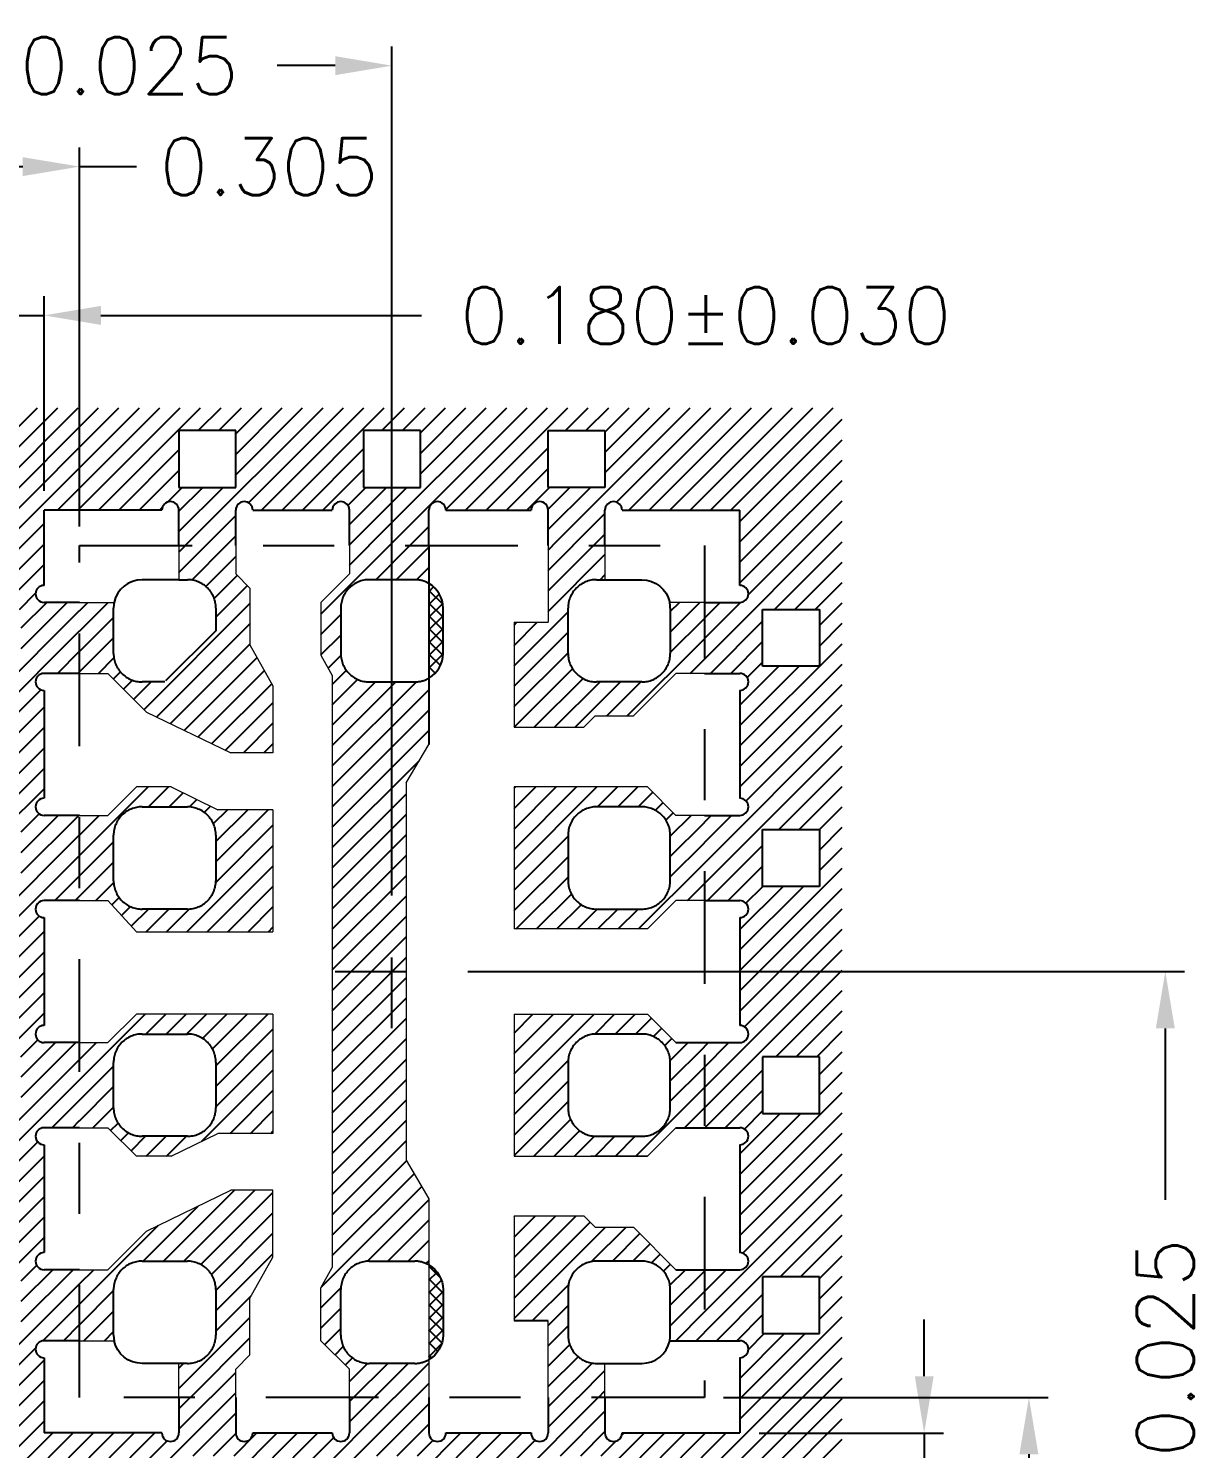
# Model space of a CAD drawing. Header units: millimetres. Extents: x 415.92 to 424.34, y 128.95 to 134.66.
# Drawn here: x 419.125 to 420.779, y 132.655 to 134.656 of the extents above; entities that cross this region are included whole.
import ezdxf

# ---------------------------------------------------------------- set-up
doc = ezdxf.new("R2010")
doc.units = ezdxf.units.MM
doc.header["$LTSCALE"] = 0.5
doc.header["$PDMODE"] = 98
doc.linetypes.add('CENTER', pattern=[50.8, 31.75, -6.35, 6.35, -6.35])
doc.linetypes.add('HIDDEN', pattern=[0.375, 0.25, -0.125])
for name, color, linetype in [('BTM', 7, 'HIDDEN'), ('CEN', 2, 'CENTER'), ('DIM', 3, 'Continuous'), ('HEB', 4, 'Continuous'), ('HET', 6, 'Continuous'), ('PKG', 1, 'CENTER')]:
    doc.layers.add(name, color=color, linetype=linetype)
doc.styles.add('SIMPLEX', font='simplex.shx', dxfattribs={"bigfont": 'AllInOneBig.shx'})
doc.dimstyles.new('Standard3', dxfattribs={"dimtxt": 0.08, "dimasz": 0.08, "dimexe": 0.027, "dimexo": 0.027, "dimgap": 0.027, "dimtad": 1, "dimdec": 3, "dimlfac": 1.25, "dimrnd": 0.0005, "dimzin": 1, "dimtxsty": 'SIMPLEX', "dimcen": 0.1905, "dimclrd": 256, "dimclre": 256, "dimclrt": 256, "dimazin": 3, "dimtp": 0.03, "dimtm": 0.05, "dimtfac": 0.8, "dimtdec": 3, "dimtmove": 0, "dimatfit": 3, "dimfxl": 0.05, "dimtzin": 4, "dimlwd": -1, "dimlwe": -1})

# ---------------------------------------------------------------- blocks, each defined once
blk = doc.blocks.new('*D234')
at = {"layer": 'Defpoints', "color": 0, "ltscale": 0.1, "transparency": 16777216}
for p in [(419.637, 134.6033), (418.513, 133.4072), (419.637, 133.4072)]:
    blk.add_point(p, dxfattribs=at)
at = {"layer": 'DIM', "ltscale": 0.1, "transparency": 16777216}
for p, q in [((418.513, 133.4342), (418.513, 134.6303)), ((419.637, 133.4342), (419.637, 134.6303)), ((418.593, 134.6033), (418.6747, 134.6033)), ((419.557, 134.6033), (419.4753, 134.6033))]:
    blk.add_line(p, q, dxfattribs=at)
for points in [[(418.593, 134.6166), (418.593, 134.5899), (418.513, 134.6033)], [(419.557, 134.6166), (419.557, 134.5899), (419.637, 134.6033)]]:
    blk.add_solid(points, dxfattribs=at)
at = {"layer": 'DIM', "ltscale": 0.1, "transparency": 16777216, "insert": (419.075, 134.6033), "char_height": 0.08, "attachment_point": 5, "rotation": 360, "style": 'SIMPLEX'}
blk.add_mtext('\\A1;1.405%%P0.025', dxfattribs=at)
blk = doc.blocks.new('*D235')
at = {"layer": 'Defpoints', "color": 0, "ltscale": 0.1, "transparency": 16777216}
for p in [(419.197, 134.4611), (418.953, 133.9272), (419.197, 133.9272)]:
    blk.add_point(p, dxfattribs=at)
at = {"layer": 'DIM', "ltscale": 0.1, "transparency": 16777216}
for p, q in [((418.953, 133.9542), (418.953, 134.4881)), ((419.197, 133.9542), (419.197, 134.4881)), ((419.033, 134.4611), (419.117, 134.4611)), ((419.197, 134.4611), (419.277, 134.4611))]:
    blk.add_line(p, q, dxfattribs=at)
for points in [[(419.033, 134.4744), (419.033, 134.4477), (418.953, 134.4611)], [(419.117, 134.4744), (419.117, 134.4477), (419.197, 134.4611)]]:
    blk.add_solid(points, dxfattribs=at)
at = {"layer": 'DIM', "ltscale": 0.1, "transparency": 16777216, "insert": (419.464, 134.4611), "char_height": 0.08, "attachment_point": 5, "rotation": 360, "style": 'SIMPLEX'}
blk.add_mtext('\\A1;0.305', dxfattribs=at)
blk = doc.blocks.new('*D236')
at = {"layer": 'Defpoints', "color": 0, "ltscale": 0.1, "transparency": 16777216}
for p in [(419.147, 134.2515), (419.003, 133.9772), (419.147, 133.9772)]:
    blk.add_point(p, dxfattribs=at)
at = {"layer": 'DIM', "ltscale": 0.1, "transparency": 16777216}
for p, q in [((419.003, 134.0042), (419.003, 134.2785)), ((419.147, 134.0042), (419.147, 134.2785)), ((418.923, 134.2515), (418.843, 134.2515)), ((419.003, 134.2515), (419.147, 134.2515)), ((419.227, 134.2515), (419.6785, 134.2515))]:
    blk.add_line(p, q, dxfattribs=at)
for points in [[(418.923, 134.2649), (418.923, 134.2382), (419.003, 134.2515)], [(419.227, 134.2649), (419.227, 134.2382), (419.147, 134.2515)]]:
    blk.add_solid(points, dxfattribs=at)
at = {"layer": 'DIM', "ltscale": 0.1, "transparency": 16777216, "insert": (420.0788, 134.2515), "char_height": 0.08, "attachment_point": 5, "rotation": 360, "style": 'SIMPLEX'}
blk.add_mtext('\\A1;0.180%%P0.030', dxfattribs=at)
blk = doc.blocks.new('*D237')
at = {"layer": 'Defpoints', "color": 0, "ltscale": 0.1, "transparency": 16777216}
for p in [(419.717, 133.3272), (419.717, 131.8832), (420.7261, 131.8832)]:
    blk.add_point(p, dxfattribs=at)
at = {"layer": 'DIM', "ltscale": 0.1, "transparency": 16777216}
for p, q in [((419.744, 133.3272), (420.7531, 133.3272)), ((420.7261, 133.2472), (420.7261, 133.0056)), ((420.7261, 131.9632), (420.7261, 132.2049)), ((419.744, 131.8832), (420.7531, 131.8832))]:
    blk.add_line(p, q, dxfattribs=at)
for points in [[(420.7128, 133.2472), (420.7395, 133.2472), (420.7261, 133.3272)], [(420.7128, 131.9632), (420.7395, 131.9632), (420.7261, 131.8832)]]:
    blk.add_solid(points, dxfattribs=at)
at = {"layer": 'DIM', "ltscale": 0.1, "transparency": 16777216, "insert": (420.7261, 132.6052), "char_height": 0.08, "attachment_point": 5, "rotation": 90, "style": 'SIMPLEX'}
blk.add_mtext('\\A1;1.805%%P0.025', dxfattribs=at)
blk = doc.blocks.new('*D238')
at = {"layer": 'Defpoints', "color": 0, "ltscale": 0.1, "transparency": 16777216}
for p in [(420.077, 132.7272), (420.077, 132.4832), (420.534, 132.4832)]:
    blk.add_point(p, dxfattribs=at)
at = {"layer": 'DIM', "ltscale": 0.1, "transparency": 16777216}
for p, q in [((420.104, 132.7272), (420.561, 132.7272)), ((420.534, 132.6472), (420.534, 132.5632)), ((420.104, 132.4832), (420.561, 132.4832)), ((420.534, 132.4832), (420.534, 132.4032))]:
    blk.add_line(p, q, dxfattribs=at)
for points in [[(420.5207, 132.6472), (420.5474, 132.6472), (420.534, 132.7272)], [(420.5207, 132.5632), (420.5474, 132.5632), (420.534, 132.4832)]]:
    blk.add_solid(points, dxfattribs=at)
at = {"layer": 'DIM', "ltscale": 0.1, "transparency": 16777216, "insert": (420.534, 132.2162), "char_height": 0.08, "attachment_point": 5, "rotation": 90, "style": 'SIMPLEX'}
blk.add_mtext('\\A1;0.305', dxfattribs=at)
blk = doc.blocks.new('*D239')
at = {"layer": 'Defpoints', "color": 0, "ltscale": 0.1, "transparency": 16777216}
for p in [(420.127, 132.6772), (420.127, 132.5332), (420.3866, 132.5332)]:
    blk.add_point(p, dxfattribs=at)
at = {"layer": 'DIM', "ltscale": 0.1, "transparency": 16777216}
for p, q in [((420.3866, 132.7572), (420.3866, 132.8372)), ((420.154, 132.6772), (420.4136, 132.6772)), ((420.3866, 132.6772), (420.3866, 132.5332)), ((420.154, 132.5332), (420.4136, 132.5332)), ((420.3866, 132.4532), (420.3866, 131.8701))]:
    blk.add_line(p, q, dxfattribs=at)
for points in [[(420.3733, 132.7572), (420.3999, 132.7572), (420.3866, 132.6772)], [(420.3733, 132.4532), (420.3999, 132.4532), (420.3866, 132.5332)]]:
    blk.add_solid(points, dxfattribs=at)
at = {"layer": 'DIM', "ltscale": 0.1, "transparency": 16777216, "insert": (420.3866, 131.4698), "char_height": 0.08, "attachment_point": 5, "rotation": 90, "style": 'SIMPLEX'}
blk.add_mtext('\\A1;0.180%%P0.030', dxfattribs=at)

msp = doc.modelspace()

# ---------------------------------------------------------------- hatches: boundary and pattern name
at = {"layer": 'HEB', "ltscale": 0.1}
h = msp.add_hatch(dxfattribs=at)
h.set_pattern_fill('ANSI31', color=256, scale=0.0064)
h.set_pattern_definition([(45, (430.300537, 132.266394), (-0.01436841, 0.01436841), [])])
h.paths.add_polyline_path([(420.27098, 131.28324), (420.12698, 131.28324), (420.12698, 131.23324), (419.96098, 131.23324, -1), (419.93698, 131.23324), (419.93698, 131.28324), (419.85698, 131.28324), (419.85698, 131.23324, -1), (419.83298, 131.23324), (419.71298, 131.23324, -1), (419.68898, 131.23324), (419.68898, 131.28324), (419.57698, 131.28324), (419.57698, 131.23324, -1), (419.55298, 131.23324), (419.44098, 131.23324, -1), (419.41698, 131.23324), (419.41698, 131.28324), (419.33698, 131.28324), (419.33698, 131.23324, -1), (419.31298, 131.23324), (419.14698, 131.23324), (419.14698, 131.28324), (419.00298, 131.28324), (419.00298, 131.23324), (418.83698, 131.23324, -1), (418.81298, 131.23324), (418.81298, 131.28324), (418.73298, 131.28324), (418.73298, 131.23324, -1), (418.70898, 131.23324), (418.58898, 131.23324, -1), (418.56498, 131.23324), (418.56498, 131.28324), (418.45298, 131.28324), (418.45298, 131.23324, -1), (418.42898, 131.23324), (418.31698, 131.23324, -1), (418.29298, 131.23324), (418.29298, 131.28324), (418.21298, 131.28324), (418.21298, 131.23324, -1), (418.18898, 131.23324), (418.02298, 131.23324), (418.02298, 131.28324), (417.99898, 131.28324), (417.99898, 131.20924), (418.11098, 131.20924), (418.11098, 131.11324), (417.99898, 131.11324), (417.99898, 131.00124), (418.02298, 131.00124), (418.02298, 131.08924), (418.23498, 131.08924), (418.23498, 131.00124), (418.40698, 131.00124), (418.40698, 131.08924), (418.61898, 131.08924), (418.61898, 131.00124), (418.79098, 131.00124), (418.79098, 131.08924), (419.00298, 131.08924), (419.00298, 131.00124), (419.14698, 131.00124), (419.14698, 131.08924), (419.35898, 131.08924), (419.35898, 131.00124), (419.53098, 131.00124), (419.53098, 131.08924), (419.74298, 131.08924), (419.74298, 131.00124), (419.91498, 131.00124), (419.91498, 131.08924), (420.12698, 131.08924), (420.12698, 131.00124), (420.27098, 131.00124)])
h.paths.add_polyline_path([(418.81298, 131.12124), (418.73298, 131.12124), (418.73298, 131.20124), (418.81298, 131.20124)], flags=16)
h.paths.add_polyline_path([(419.33698, 131.20124), (419.41698, 131.20124), (419.41698, 131.12124), (419.33698, 131.12124)], flags=16)
h.paths.add_polyline_path([(418.55298, 131.12124), (418.47298, 131.12124), (418.47298, 131.20124), (418.55298, 131.20124)], flags=16)
h.paths.add_polyline_path([(419.59698, 131.20124), (419.67698, 131.20124), (419.67698, 131.12124), (419.59698, 131.12124)], flags=16)
h.paths.add_polyline_path([(419.85698, 131.20124), (419.93698, 131.20124), (419.93698, 131.12124), (419.85698, 131.12124)], flags=16)
h.paths.add_polyline_path([(417.90298, 131.11324), (417.79098, 131.11324), (417.79098, 131.08924), (417.87898, 131.08924), (417.87898, 131.00124), (417.90298, 131.00124)])
h.paths.add_polyline_path([(417.90298, 131.28324), (417.87898, 131.28324), (417.87898, 131.23324), (417.79098, 131.23324), (417.79098, 131.20924), (417.90298, 131.20924)])
h.paths.add_polyline_path([(418.02298, 131.95924, -1), (418.02298, 131.98324), (418.07298, 131.98324), (418.07298, 132.10324), (418.02298, 132.10324, -1), (418.02298, 132.12724), (418.02298, 132.27924, -1), (418.02298, 132.30324), (418.07298, 132.30324), (418.07298, 132.40324), (418.02298, 132.40324, -1), (418.02298, 132.42724), (418.02298, 132.48324), (417.87898, 132.48324), (417.87898, 132.33724), (417.79098, 132.33724), (417.79098, 132.16524), (417.87898, 132.16524), (417.87898, 131.96924), (417.79098, 131.96924), (417.79098, 131.79724), (417.87898, 131.79724), (417.87898, 131.60124), (417.79098, 131.60124), (417.79098, 131.42924), (417.87898, 131.42924), (417.87898, 131.28324), (417.90298, 131.28324), (417.90298, 131.32124), (417.99898, 131.32124), (417.99898, 131.28324), (418.02298, 131.28324), (418.02298, 131.33924, -1), (418.02298, 131.36324), (418.07298, 131.36324), (418.07298, 131.46324), (418.02298, 131.46324, -1), (418.02298, 131.48724), (418.02298, 131.63924, -1), (418.02298, 131.66324), (418.07298, 131.66324), (418.07298, 131.78324), (418.02298, 131.78324, -1), (418.02298, 131.80724)])
h.paths.add_polyline_path([(417.91098, 132.00324), (417.91098, 132.08324), (417.99098, 132.08324), (417.99098, 132.00324)], flags=16)
h.paths.add_polyline_path([(417.91098, 131.76324), (417.99098, 131.76324), (417.99098, 131.68324), (417.91098, 131.68324)], flags=16)
h.paths.add_polyline_path([(417.91098, 132.31324), (417.91098, 132.39324), (417.99098, 132.39324), (417.99098, 132.31324)], flags=16)
h.paths.add_polyline_path([(419.14698, 131.95924, -1), (419.14698, 131.98324), (419.19698, 131.98324), (419.19698, 132.10324), (419.14698, 132.10324, -1), (419.14698, 132.12724), (419.14698, 132.27924, -1), (419.14698, 132.30324), (419.19698, 132.30324), (419.19698, 132.40324), (419.14698, 132.40324, -1), (419.14698, 132.42724), (419.14698, 132.48324), (419.00298, 132.48324), (419.00298, 132.42724, -1), (419.00298, 132.40324), (418.95298, 132.40324), (418.95298, 132.30324), (419.00298, 132.30324, -1), (419.00298, 132.27924), (419.00298, 132.12724, -1), (419.00298, 132.10324), (418.95298, 132.10324), (418.95298, 131.98324), (419.00298, 131.98324, -1), (419.00298, 131.95924), (419.00298, 131.80724, -1), (419.00298, 131.78324), (418.95298, 131.78324), (418.95298, 131.66324), (419.00298, 131.66324, -1), (419.00298, 131.63924), (419.00298, 131.48724, -1), (419.00298, 131.46324), (418.95298, 131.46324), (418.95298, 131.36324), (419.00298, 131.36324, -1), (419.00298, 131.33924), (419.00298, 131.28324), (419.14698, 131.28324), (419.14698, 131.33924, -1), (419.14698, 131.36324), (419.19698, 131.36324), (419.19698, 131.46324), (419.14698, 131.46324, -1), (419.14698, 131.48724), (419.14698, 131.63924, -1), (419.14698, 131.66324), (419.19698, 131.66324), (419.19698, 131.78324), (419.14698, 131.78324, -1), (419.14698, 131.80724)])
h.paths.add_polyline_path([(419.03498, 132.00324), (419.03498, 132.08324), (419.11498, 132.08324), (419.11498, 132.00324)], flags=16)
h.paths.add_polyline_path([(419.11498, 131.76324), (419.11498, 131.68324), (419.03498, 131.68324), (419.03498, 131.76324)], flags=16)
h.paths.add_polyline_path([(419.03498, 132.31324), (419.03498, 132.39324), (419.11498, 132.39324), (419.11498, 132.31324)], flags=16)
h.paths.add_polyline_path([(419.11498, 131.45324), (419.11498, 131.37324), (419.03498, 131.37324), (419.03498, 131.45324)], flags=16)
h.paths.add_polyline_path([(420.27098, 132.48324), (420.12698, 132.48324), (420.12698, 132.42724, -1), (420.12698, 132.40324), (420.07698, 132.40324), (420.07698, 132.30324), (420.12698, 132.30324, -1), (420.12698, 132.27924), (420.12698, 132.12724, -1), (420.12698, 132.10324), (420.07698, 132.10324), (420.07698, 131.98324), (420.12698, 131.98324, -1), (420.12698, 131.95924), (420.12698, 131.80724, -1), (420.12698, 131.78324), (420.07698, 131.78324), (420.07698, 131.66324), (420.12698, 131.66324, -1), (420.12698, 131.63924), (420.12698, 131.48724, -1), (420.12698, 131.46324), (420.07698, 131.46324), (420.07698, 131.36324), (420.12698, 131.36324, -1), (420.12698, 131.33924), (420.12698, 131.28324), (420.27098, 131.28324)])
h.paths.add_polyline_path([(420.15898, 132.00324), (420.15898, 132.08324), (420.23898, 132.08324), (420.23898, 132.00324)], flags=16)
h.paths.add_polyline_path([(420.23898, 131.76324), (420.23898, 131.68324), (420.15898, 131.68324), (420.15898, 131.76324)], flags=16)
h.paths.add_polyline_path([(420.15898, 132.31324), (420.15898, 132.39324), (420.23898, 132.39324), (420.23898, 132.31324)], flags=16)
h.paths.add_polyline_path([(420.23898, 131.45324), (420.23898, 131.37324), (420.15898, 131.37324), (420.15898, 131.45324)], flags=16)
h.paths.add_polyline_path([(420.27098, 132.72724), (420.12698, 132.72724), (420.12698, 132.67724), (419.96098, 132.67724, -1), (419.93698, 132.67724), (419.93698, 132.72724), (419.85698, 132.72724), (419.85698, 132.67724, -1), (419.83298, 132.67724), (419.71298, 132.67724, -1), (419.68898, 132.67724), (419.68898, 132.72724), (419.57698, 132.72724), (419.57698, 132.67724, -1), (419.55298, 132.67724), (419.44098, 132.67724, -1), (419.41698, 132.67724), (419.41698, 132.72724), (419.33698, 132.72724), (419.33698, 132.67724, -1), (419.31298, 132.67724), (419.14698, 132.67724), (419.14698, 132.72724), (419.00298, 132.72724), (419.00298, 132.67724), (418.83698, 132.67724, -1), (418.81298, 132.67724), (418.81298, 132.72724), (418.73298, 132.72724), (418.73298, 132.67724, -1), (418.70898, 132.67724), (418.58898, 132.67724, -1), (418.56498, 132.67724), (418.56498, 132.72724), (418.45298, 132.72724), (418.45298, 132.67724, -1), (418.42898, 132.67724), (418.31698, 132.67724, -1), (418.29298, 132.67724), (418.29298, 132.72724), (418.21298, 132.72724), (418.21298, 132.67724, -1), (418.18898, 132.67724), (418.02298, 132.67724), (418.02298, 132.72724), (417.87898, 132.72724), (417.87898, 132.67724), (417.79098, 132.67724), (417.79098, 132.53324), (417.87898, 132.53324), (417.87898, 132.48324), (418.02298, 132.48324), (418.02298, 132.53324), (418.18898, 132.53324, -1), (418.21298, 132.53324), (418.21298, 132.48324), (418.29298, 132.48324), (418.29298, 132.53324, -1), (418.31698, 132.53324), (418.42898, 132.53324, -1), (418.45298, 132.53324), (418.45298, 132.48324), (418.56498, 132.48324), (418.56498, 132.53324, -1), (418.58898, 132.53324), (418.70898, 132.53324, -1), (418.73298, 132.53324), (418.73298, 132.48324), (418.81298, 132.48324), (418.81298, 132.53324, -1), (418.83698, 132.53324), (419.00298, 132.53324), (419.00298, 132.48324), (419.14698, 132.48324), (419.14698, 132.53324), (419.31298, 132.53324, -1), (419.33698, 132.53324), (419.33698, 132.48324), (419.41698, 132.48324), (419.41698, 132.53324, -1), (419.44098, 132.53324), (419.55298, 132.53324, -1), (419.57698, 132.53324), (419.57698, 132.48324), (419.68898, 132.48324), (419.68898, 132.53324, -1), (419.71298, 132.53324), (419.83298, 132.53324, -1), (419.85698, 132.53324), (419.85698, 132.48324), (419.93698, 132.48324), (419.93698, 132.53324, -1), (419.96098, 132.53324), (420.12698, 132.53324), (420.12698, 132.48324), (420.27098, 132.48324)])
h.paths.add_polyline_path([(419.93698, 132.56524), (419.85698, 132.56524), (419.85698, 132.64524), (419.93698, 132.64524)], flags=16)
h.paths.add_polyline_path([(419.67698, 132.56524), (419.59698, 132.56524), (419.59698, 132.64524), (419.67698, 132.64524)], flags=16)
h.paths.add_polyline_path([(419.41698, 132.56524), (419.33698, 132.56524), (419.33698, 132.64524), (419.41698, 132.64524)], flags=16)
h.paths.add_polyline_path([(418.81298, 132.56524), (418.73298, 132.56524), (418.73298, 132.64524), (418.81298, 132.64524)], flags=16)
h.paths.add_polyline_path([(418.55298, 132.56524), (418.47298, 132.56524), (418.47298, 132.64524), (418.55298, 132.64524)], flags=16)
h.paths.add_polyline_path([(418.29298, 132.56524), (418.21298, 132.56524), (418.21298, 132.64524), (418.29298, 132.64524)], flags=16)
h.paths.add_polyline_path([(420.27098, 133.92724), (420.12698, 133.92724), (420.12698, 133.87124, -1), (420.12698, 133.84724), (420.07698, 133.84724), (420.07698, 133.74724), (420.12698, 133.74724, -1), (420.12698, 133.72324), (420.12698, 133.57124, -1), (420.12698, 133.54724), (420.07698, 133.54724), (420.07698, 133.42724), (420.12698, 133.42724, -1), (420.12698, 133.40324), (420.12698, 133.25124, -1), (420.12698, 133.22724), (420.07698, 133.22724), (420.07698, 133.10724), (420.12698, 133.10724, -1), (420.12698, 133.08324), (420.12698, 132.93124, -1), (420.12698, 132.90724), (420.07698, 132.90724), (420.07698, 132.80724), (420.12698, 132.80724, -1), (420.12698, 132.78324), (420.12698, 132.72724), (420.27098, 132.72724)])
h.paths.add_polyline_path([(420.23898, 132.89724), (420.23898, 132.81724), (420.15898, 132.81724), (420.15898, 132.89724)], flags=16)
h.paths.add_polyline_path([(420.15898, 133.12724), (420.15898, 133.20724), (420.23898, 133.20724), (420.23898, 133.12724)], flags=16)
h.paths.add_polyline_path([(420.15898, 133.44724), (420.15898, 133.52724), (420.23898, 133.52724), (420.23898, 133.44724)], flags=16)
h.paths.add_polyline_path([(420.15898, 133.75724), (420.15898, 133.83724), (420.23898, 133.83724), (420.23898, 133.75724)], flags=16)
h.paths.add_polyline_path([(420.27098, 134.12124), (417.79098, 134.12124), (417.79098, 133.97724), (417.87898, 133.97724), (417.87898, 133.92724), (418.02298, 133.92724), (418.02298, 133.97724), (418.18898, 133.97724, -1), (418.21298, 133.97724), (418.21298, 133.92724), (418.29298, 133.92724), (418.29298, 133.97724, -1), (418.31698, 133.97724), (418.42898, 133.97724, -1), (418.45298, 133.97724), (418.45298, 133.92724), (418.56498, 133.92724), (418.56498, 133.97724, -1), (418.58898, 133.97724), (418.70898, 133.97724, -1), (418.73298, 133.97724), (418.73298, 133.92724), (418.81298, 133.92724), (418.81298, 133.97724, -1), (418.83698, 133.97724), (419.00298, 133.97724), (419.00298, 133.92724), (419.14698, 133.92724), (419.14698, 133.97724), (419.31298, 133.97724, -1), (419.33698, 133.97724), (419.33698, 133.92724), (419.41698, 133.92724), (419.41698, 133.97724, -1), (419.44098, 133.97724), (419.55298, 133.97724, -1), (419.57698, 133.97724), (419.57698, 133.92724), (419.68898, 133.92724), (419.68898, 133.97724, -1), (419.71298, 133.97724), (419.83298, 133.97724, -1), (419.85698, 133.97724), (419.85698, 133.92724), (419.93698, 133.92724), (419.93698, 133.97724, -1), (419.96098, 133.97724), (420.12698, 133.97724), (420.12698, 133.92724), (420.27098, 133.92724)])
h.paths.add_polyline_path([(419.93698, 134.00924), (419.85698, 134.00924), (419.85698, 134.08924), (419.93698, 134.08924)], flags=16)
h.paths.add_polyline_path([(419.67698, 134.00924), (419.59698, 134.00924), (419.59698, 134.08924), (419.67698, 134.08924)], flags=16)
h.paths.add_polyline_path([(419.41698, 134.00924), (419.33698, 134.00924), (419.33698, 134.08924), (419.41698, 134.08924)], flags=16)
h.paths.add_polyline_path([(418.81298, 134.00924), (418.73298, 134.00924), (418.73298, 134.08924), (418.81298, 134.08924)], flags=16)
h.paths.add_polyline_path([(418.55298, 134.00924), (418.47298, 134.00924), (418.47298, 134.08924), (418.55298, 134.08924)], flags=16)
h.paths.add_polyline_path([(418.29298, 134.00924), (418.21298, 134.00924), (418.21298, 134.08924), (418.29298, 134.08924)], flags=16)
h.paths.add_polyline_path([(419.14698, 133.92724), (419.00298, 133.92724), (419.00298, 133.87124, -1), (419.00298, 133.84724), (418.95298, 133.84724), (418.95298, 133.74724), (419.00298, 133.74724, -1), (419.00298, 133.72324), (419.00298, 133.57124, -1), (419.00298, 133.54724), (418.95298, 133.54724), (418.95298, 133.42724), (419.00298, 133.42724, -1), (419.00298, 133.40324), (419.00298, 133.25124, -1), (419.00298, 133.22724), (418.95298, 133.22724), (418.95298, 133.10724), (419.00298, 133.10724, -1), (419.00298, 133.08324), (419.00298, 132.93124, -1), (419.00298, 132.90724), (418.95298, 132.90724), (418.95298, 132.80724), (419.00298, 132.80724, -1), (419.00298, 132.78324), (419.00298, 132.72724), (419.14698, 132.72724), (419.14698, 132.78324, -1), (419.14698, 132.80724), (419.19698, 132.80724), (419.19698, 132.90724), (419.14698, 132.90724, -1), (419.14698, 132.93124), (419.14698, 133.08324, -1), (419.14698, 133.10724), (419.19698, 133.10724), (419.19698, 133.22724), (419.14698, 133.22724, -1), (419.14698, 133.25124), (419.14698, 133.40324, -1), (419.14698, 133.42724), (419.19698, 133.42724), (419.19698, 133.54724), (419.14698, 133.54724, -1), (419.14698, 133.57124), (419.14698, 133.72324, -1), (419.14698, 133.74724), (419.19698, 133.74724), (419.19698, 133.84724), (419.14698, 133.84724, -1), (419.14698, 133.87124)])
h.paths.add_polyline_path([(419.11498, 133.83724), (419.11498, 133.75724), (419.03498, 133.75724), (419.03498, 133.83724)], flags=16)
h.paths.add_polyline_path([(419.11498, 133.52724), (419.11498, 133.44724), (419.03498, 133.44724), (419.03498, 133.52724)], flags=16)
h.paths.add_polyline_path([(419.11498, 133.20724), (419.11498, 133.12724), (419.03498, 133.12724), (419.03498, 133.20724)], flags=16)
h.paths.add_polyline_path([(419.11498, 132.89724), (419.11498, 132.81724), (419.03498, 132.81724), (419.03498, 132.89724)], flags=16)
h.paths.add_polyline_path([(418.02298, 133.72324, -1), (418.02298, 133.74724), (418.07298, 133.74724), (418.07298, 133.84724), (418.02298, 133.84724, -1), (418.02298, 133.87124), (418.02298, 133.92724), (417.87898, 133.92724), (417.87898, 133.78124), (417.79098, 133.78124), (417.79098, 133.60924), (417.87898, 133.60924), (417.87898, 133.41324), (417.79098, 133.41324), (417.79098, 133.24124), (417.87898, 133.24124), (417.87898, 133.04524), (417.79098, 133.04524), (417.79098, 132.87324), (417.87898, 132.87324), (417.87898, 132.72724), (418.02298, 132.72724), (418.02298, 132.78324, -1), (418.02298, 132.80724), (418.07298, 132.80724), (418.07298, 132.90724), (418.02298, 132.90724, -1), (418.02298, 132.93124), (418.02298, 133.08324, -1), (418.02298, 133.10724), (418.07298, 133.10724), (418.07298, 133.22724), (418.02298, 133.22724, -1), (418.02298, 133.25124), (418.02298, 133.40324, -1), (418.02298, 133.42724), (418.07298, 133.42724), (418.07298, 133.54724), (418.02298, 133.54724, -1), (418.02298, 133.57124)])
h.paths.add_polyline_path([(417.91098, 133.75724), (417.91098, 133.83724), (417.99098, 133.83724), (417.99098, 133.75724)], flags=16)
h.paths.add_polyline_path([(417.99098, 133.52724), (417.99098, 133.44724), (417.91098, 133.44724), (417.91098, 133.52724)], flags=16)
h.paths.add_polyline_path([(417.99098, 133.20724), (417.99098, 133.12724), (417.91098, 133.12724), (417.91098, 133.20724)], flags=16)
h.paths.add_polyline_path([(417.99098, 132.89724), (417.99098, 132.81724), (417.91098, 132.81724), (417.91098, 132.89724)], flags=16)
h = msp.add_hatch(dxfattribs=at)
h.set_pattern_fill('ANSI31', color=256, scale=0.0064)
h.set_pattern_definition([(45, (419.636984, 133.327242), (-0.0143684, 0.0143684), [])])
edge = h.paths.add_edge_path()
edge.add_line((420.03698, 133.74724), (420.07698, 133.74724))
edge.add_line((420.07698, 133.74724), (420.07698, 133.84724))
edge.add_line((420.07698, 133.84724), (420.02818, 133.84724))
edge.add_arc((419.98898, 133.83924), 0.04, 0, 11.53696, ccw=False)
edge.add_line((420.02898, 133.83924), (420.02898, 133.77524))
edge.add_arc((419.98898, 133.77524), 0.04, 270, 360, ccw=False)
edge.add_line((419.98898, 133.73524), (419.92498, 133.73524))
edge.add_arc((419.92498, 133.77524), 0.04, 180, 270, ccw=False)
edge.add_line((419.88498, 133.77524), (419.88498, 133.83924))
edge.add_arc((419.92498, 133.83924), 0.04, 90, 180, ccw=False)
edge.add_line((419.92498, 133.87924), (419.93698, 133.87924))
edge.add_line((419.93698, 133.87924), (419.93698, 133.92724))
edge.add_line((419.93698, 133.92724), (419.85698, 133.92724))
edge.add_line((419.85698, 133.92724), (419.85698, 133.81924))
edge.add_line((419.85698, 133.81924), (419.80899, 133.81924))
edge.add_line((419.80899, 133.81924), (419.80899, 133.67124))
edge.add_line((419.80899, 133.67124), (419.90722, 133.67124))
edge.add_line((419.90722, 133.67124), (419.92322, 133.68724))
edge.add_line((419.92322, 133.68724), (419.97698, 133.68724))
edge.add_line((419.97698, 133.68724), (420.03698, 133.74724))
h.paths.add_polyline_path([(420.07698, 133.54724), (420.03698, 133.54724), (419.99698, 133.58724), (419.80899, 133.58724), (419.80899, 133.38724), (419.99698, 133.38724), (420.03698, 133.42724), (420.07698, 133.42724)])
edge = h.paths.add_edge_path(flags=16)
edge.add_line((419.92498, 133.55924), (419.98898, 133.55924))
edge.add_arc((419.98898, 133.51924), 0.04, 360, 90, ccw=False)
edge.add_line((420.02898, 133.51924), (420.02898, 133.45524))
edge.add_arc((419.98898, 133.45524), 0.04, 270, 360, ccw=False)
edge.add_line((419.98898, 133.41524), (419.92498, 133.41524))
edge.add_arc((419.92498, 133.45524), 0.04, 180, 270, ccw=False)
edge.add_line((419.88498, 133.45524), (419.88498, 133.51924))
edge.add_arc((419.92498, 133.51924), 0.04, 90, 180, ccw=False)
h.paths.add_polyline_path([(420.07698, 133.22724), (420.03698, 133.22724), (419.99698, 133.26724), (419.80898, 133.26724), (419.80898, 133.06724), (419.99698, 133.06724), (420.03698, 133.10724), (420.07698, 133.10724)])
edge = h.paths.add_edge_path(flags=16)
edge.add_line((419.92498, 133.23924), (419.98898, 133.23924))
edge.add_arc((419.98898, 133.19924), 0.04, 0, 90, ccw=False)
edge.add_line((420.02898, 133.19924), (420.02898, 133.13524))
edge.add_arc((419.98898, 133.13524), 0.04, 270, 360, ccw=False)
edge.add_line((419.98898, 133.09524), (419.92498, 133.09524))
edge.add_arc((419.92498, 133.13524), 0.04, 180, 270, ccw=False)
edge.add_line((419.88498, 133.13524), (419.88498, 133.19924))
edge.add_arc((419.92498, 133.19924), 0.04, 90, 180, ccw=False)
edge = h.paths.add_edge_path()
edge.add_line((419.97698, 132.96724), (419.92322, 132.96724))
edge.add_line((419.92322, 132.96724), (419.90722, 132.98324))
edge.add_line((419.90722, 132.98324), (419.80898, 132.98324))
edge.add_line((419.80898, 132.98324), (419.80898, 132.83524))
edge.add_line((419.80898, 132.83524), (419.85698, 132.83524))
edge.add_line((419.85698, 132.83524), (419.85698, 132.72724))
edge.add_line((419.85698, 132.72724), (419.93698, 132.72724))
edge.add_line((419.93698, 132.72724), (419.93698, 132.77524))
edge.add_line((419.93698, 132.77524), (419.92498, 132.77524))
edge.add_arc((419.92498, 132.81524), 0.04, 180, 270, ccw=False)
edge.add_line((419.88498, 132.81524), (419.88498, 132.87924))
edge.add_arc((419.92498, 132.87924), 0.04, 90, 180, ccw=False)
edge.add_line((419.92498, 132.91924), (419.98898, 132.91924))
edge.add_arc((419.98898, 132.87924), 0.04, 0, 90, ccw=False)
edge.add_line((420.02898, 132.87924), (420.02898, 132.81524))
edge.add_arc((419.98898, 132.81524), 0.04, 348.46304, 360, ccw=False)
edge.add_line((420.02818, 132.80724), (420.07698, 132.80724))
edge.add_line((420.07698, 132.80724), (420.07698, 132.90724))
edge.add_line((420.07698, 132.90724), (420.03698, 132.90724))
edge.add_line((420.03698, 132.90724), (419.97698, 132.96724))
edge = h.paths.add_edge_path()
edge.add_line((419.68898, 133.00724), (419.65698, 133.06164))
edge.add_line((419.65698, 133.06164), (419.65698, 133.59284))
edge.add_line((419.65698, 133.59284), (419.68898, 133.64724))
edge.add_line((419.68898, 133.64724), (419.68898, 133.7406))
edge.add_arc((419.66898, 133.77524), 0.04, 270, 300, ccw=False)
edge.add_line((419.66898, 133.73524), (419.60498, 133.73524))
edge.add_arc((419.60498, 133.77524), 0.04, 180, 270, ccw=False)
edge.add_line((419.56498, 133.77524), (419.56498, 133.83924))
edge.add_arc((419.60498, 133.83924), 0.04, 90, 180, ccw=False)
edge.add_line((419.60498, 133.87924), (419.66898, 133.87924))
edge.add_arc((419.66898, 133.83924), 0.04, 60, 90, ccw=False)
edge.add_line((419.68898, 133.87388), (419.68898, 133.92724))
edge.add_line((419.68898, 133.92724), (419.57698, 133.92724))
edge.add_line((419.57698, 133.92724), (419.57698, 133.88724))
edge.add_line((419.57698, 133.88724), (419.53698, 133.84724))
edge.add_line((419.53698, 133.84724), (419.53698, 133.7727))
edge.add_line((419.53698, 133.7727), (419.55298, 133.74429))
edge.add_line((419.55298, 133.74429), (419.55298, 132.9102))
edge.add_line((419.55298, 132.9102), (419.53698, 132.88178))
edge.add_line((419.53698, 132.88178), (419.53698, 132.80724))
edge.add_line((419.53698, 132.80724), (419.57698, 132.76724))
edge.add_line((419.57698, 132.76724), (419.57698, 132.72724))
edge.add_line((419.57698, 132.72724), (419.68898, 132.72724))
edge.add_line((419.68898, 132.72724), (419.68898, 132.7806))
edge.add_arc((419.66898, 132.81524), 0.04, 270, 300, ccw=False)
edge.add_line((419.66898, 132.77524), (419.60498, 132.77524))
edge.add_arc((419.60498, 132.81524), 0.04, 180, 270, ccw=False)
edge.add_line((419.56498, 132.81524), (419.56498, 132.87924))
edge.add_arc((419.60498, 132.87924), 0.04, 90, 180, ccw=False)
edge.add_line((419.60498, 132.91924), (419.66898, 132.91924))
edge.add_arc((419.66898, 132.87924), 0.04, 60, 90, ccw=False)
edge.add_line((419.68898, 132.91388), (419.68898, 133.00724))
edge = h.paths.add_edge_path()
edge.add_line((419.46938, 133.01924), (419.41026, 133.01924))
edge.add_line((419.41026, 133.01924), (419.29144, 132.96169))
edge.add_line((419.29144, 132.96169), (419.23698, 132.90724))
edge.add_line((419.23698, 132.90724), (419.19698, 132.90724))
edge.add_line((419.19698, 132.90724), (419.19698, 132.80724))
edge.add_line((419.19698, 132.80724), (419.24579, 132.80724))
edge.add_arc((419.28498, 132.81524), 0.04, 180, 191.53696, ccw=False)
edge.add_line((419.24498, 132.81524), (419.24498, 132.87924))
edge.add_arc((419.28498, 132.87924), 0.04, 90, 180, ccw=False)
edge.add_line((419.28498, 132.91924), (419.34898, 132.91924))
edge.add_arc((419.34898, 132.87924), 0.04, 360, 90, ccw=False)
edge.add_line((419.38898, 132.87924), (419.38898, 132.81524))
edge.add_arc((419.34898, 132.81524), 0.04, 270, 360, ccw=False)
edge.add_line((419.34898, 132.77524), (419.33698, 132.77524))
edge.add_line((419.33698, 132.77524), (419.33698, 132.72724))
edge.add_line((419.33698, 132.72724), (419.41698, 132.72724))
edge.add_line((419.41698, 132.72724), (419.41698, 132.76724))
edge.add_line((419.41698, 132.76724), (419.43698, 132.78724))
edge.add_line((419.43698, 132.78724), (419.43698, 132.86724))
edge.add_line((419.43698, 132.86724), (419.46938, 132.92478))
edge.add_line((419.46938, 132.92478), (419.46938, 133.01924))
h.paths.add_polyline_path([(419.46938, 133.26724), (419.27698, 133.26724), (419.23698, 133.22724), (419.19698, 133.22724), (419.19698, 133.10724), (419.23698, 133.10724), (419.27698, 133.06724), (419.32583, 133.06724), (419.39191, 133.09924), (419.46938, 133.09924)])
edge = h.paths.add_edge_path(flags=16)
edge.add_arc((419.34898, 133.13524), 0.04, 270, 360, ccw=False)
edge.add_line((419.34898, 133.09524), (419.28498, 133.09524))
edge.add_arc((419.28498, 133.13524), 0.04, 180, 270, ccw=False)
edge.add_line((419.24498, 133.13524), (419.24498, 133.19924))
edge.add_arc((419.28498, 133.19924), 0.04, 90, 180, ccw=False)
edge.add_line((419.28498, 133.23924), (419.34898, 133.23924))
edge.add_arc((419.34898, 133.19924), 0.04, 0, 90, ccw=False)
edge.add_line((419.38898, 133.19924), (419.38898, 133.13524))
h.paths.add_polyline_path([(419.46938, 133.55524), (419.39191, 133.55524), (419.32583, 133.58724), (419.27698, 133.58724), (419.23698, 133.54724), (419.19698, 133.54724), (419.19698, 133.42724), (419.23698, 133.42724), (419.27698, 133.38324), (419.46938, 133.38324)])
edge = h.paths.add_edge_path(flags=16)
edge.add_line((419.34898, 133.41524), (419.28498, 133.41524))
edge.add_arc((419.28498, 133.45524), 0.04, 180, 270, ccw=False)
edge.add_line((419.24498, 133.45524), (419.24498, 133.51924))
edge.add_arc((419.28498, 133.51924), 0.04, 90, 180, ccw=False)
edge.add_line((419.28498, 133.55924), (419.34898, 133.55924))
edge.add_arc((419.34898, 133.51924), 0.04, 360, 90, ccw=False)
edge.add_line((419.38898, 133.51924), (419.38898, 133.45524))
edge.add_arc((419.34898, 133.45524), 0.04, 270, 360, ccw=False)
edge = h.paths.add_edge_path()
edge.add_line((419.46938, 133.7297), (419.43698, 133.78724))
edge.add_line((419.43698, 133.78724), (419.43698, 133.86724))
edge.add_line((419.43698, 133.86724), (419.41698, 133.88724))
edge.add_line((419.41698, 133.88724), (419.41698, 133.92724))
edge.add_line((419.41698, 133.92724), (419.33698, 133.92724))
edge.add_line((419.33698, 133.92724), (419.33698, 133.87924))
edge.add_line((419.33698, 133.87924), (419.34898, 133.87924))
edge.add_arc((419.34898, 133.83924), 0.04, 360, 90, ccw=False)
edge.add_line((419.38898, 133.83924), (419.38898, 133.80724))
edge.add_line((419.38898, 133.80724), (419.31698, 133.73524))
edge.add_line((419.31698, 133.73524), (419.28498, 133.73524))
edge.add_arc((419.28498, 133.77524), 0.04, 180, 270, ccw=False)
edge.add_line((419.24498, 133.77524), (419.24498, 133.83924))
edge.add_arc((419.28498, 133.83924), 0.04, 168.46304, 180, ccw=False)
edge.add_line((419.24579, 133.84724), (419.19698, 133.84724))
edge.add_line((419.19698, 133.84724), (419.19698, 133.74724))
edge.add_line((419.19698, 133.74724), (419.23698, 133.74724))
edge.add_line((419.23698, 133.74724), (419.29144, 133.69279))
edge.add_line((419.29144, 133.69279), (419.41026, 133.63524))
edge.add_line((419.41026, 133.63524), (419.46938, 133.63524))
edge.add_line((419.46938, 133.63524), (419.46938, 133.7297))
at = {"layer": 'HET'}
h = msp.add_hatch(dxfattribs=at)
h.set_pattern_fill('ANSI37', color=256, scale=0.004)
h.set_pattern_definition([(45, (436.033974, 134.348194), (-0.008980256, 0.008980256), []), (135, (436.033974, 134.348194), (-0.008980256, -0.008980256), [])])
h.paths.add_polyline_path([(419.70898, 133.83924, 0.2679492), (419.68898, 133.87388), (419.68898, 133.7406, 0.2679492), (419.70898, 133.77524)])
h.paths.add_polyline_path([(419.70898, 132.87924, 0.2679492), (419.68898, 132.91388), (419.68898, 132.7806, 0.2679492), (419.70898, 132.81524)])

# ---------------------------------------------------------------- linework, layer by layer
for p, q in [((419.14698, 133.87124), (419.14698, 133.97724)), ((419.31298, 133.97724), (419.14698, 133.97724)), ((419.33698, 133.92724), (419.33698, 133.97724)), ((419.41698, 133.92724), (419.41698, 133.97724)), ((419.44098, 133.97724), (419.55298, 133.97724)), ((419.57698, 133.92724), (419.57698, 133.97724)), ((419.68898, 133.92724), (419.68898, 133.97724)), ((419.71298, 133.97724), (419.83298, 133.97724)), ((419.85698, 133.92724), (419.85698, 133.97724)), ((419.93698, 133.92724), (419.93698, 133.97724)), ((419.96098, 133.97724), (420.12698, 133.97724)), ((420.12698, 133.87124), (420.12698, 133.97724)), ((419.68898, 133.92724), (419.68898, 133.64724)), ((419.19698, 133.84724), (419.14698, 133.84724)), ((420.07698, 133.84724), (420.12698, 133.84724)), ((419.19698, 133.74724), (419.14698, 133.74724)), ((420.07698, 133.74724), (420.12698, 133.74724)), ((419.14698, 133.72324), (419.14698, 133.57124)), ((420.12698, 133.72324), (420.12698, 133.57124)), ((419.19698, 133.54724), (419.14698, 133.54724)), ((420.07698, 133.54724), (420.12698, 133.54724)), ((419.19698, 133.42724), (419.14698, 133.42724)), ((420.07698, 133.42724), (420.12698, 133.42724)), ((419.14698, 133.40324), (419.14698, 133.25124)), ((420.12698, 133.40324), (420.12698, 133.25124)), ((419.19698, 133.22724), (419.14698, 133.22724)), ((420.03698, 133.22724), (420.12698, 133.22724)), ((419.19698, 133.10724), (419.14698, 133.10724)), ((420.03698, 133.10724), (420.12698, 133.10724)), ((419.14698, 133.08324), (419.14698, 132.93124)), ((420.12698, 133.08324), (420.12698, 132.93124)), ((419.19698, 132.90724), (419.14698, 132.90724)), ((420.03698, 132.90724), (420.12698, 132.90724)), ((419.19698, 132.80724), (419.14698, 132.80724)), ((420.02818, 132.80724), (420.12698, 132.80724)), ((419.14698, 132.78324), (419.14698, 132.67724)), ((420.12698, 132.78324), (420.12698, 132.67724)), ((419.33698, 132.72724), (419.33698, 132.67724)), ((419.41698, 132.72724), (419.41698, 132.67724)), ((419.57698, 132.72724), (419.57698, 132.67724)), ((419.68898, 132.72724), (419.68898, 132.67724)), ((419.85698, 132.72724), (419.85698, 132.67724)), ((419.93698, 132.72724), (419.93698, 132.67724)), ((419.31298, 132.67724), (419.14698, 132.67724)), ((419.44098, 132.67724), (419.55298, 132.67724)), ((419.71298, 132.67724), (419.83298, 132.67724)), ((419.96098, 132.67724), (420.12698, 132.67724))]:
    msp.add_line(p, q)
at = {"lineweight": 0}
for p, q in [((419.33698, 133.92724), (419.33698, 133.87924)), ((419.41698, 133.92724), (419.41698, 133.88724)), ((419.57698, 133.92724), (419.57698, 133.88724)), ((419.85698, 133.92724), (419.85698, 133.81924)), ((419.93698, 133.92724), (419.93698, 133.87924)), ((419.41698, 133.88724), (419.43698, 133.86724)), ((419.57698, 133.88724), (419.53698, 133.84724)), ((419.43698, 133.86724), (419.43698, 133.78724)), ((419.19698, 133.84724), (419.24579, 133.84724)), ((419.53698, 133.84724), (419.53698, 133.7727)), ((420.07698, 133.84724), (420.02818, 133.84724)), ((419.80899, 133.81924), (419.85698, 133.81924)), ((419.80899, 133.81924), (419.80899, 133.67124)), ((419.43698, 133.78724), (419.46938, 133.7297)), ((419.53698, 133.7727), (419.55298, 133.74429)), ((419.19698, 133.74724), (419.23698, 133.74724)), ((419.23698, 133.74724), (419.29144, 133.69279)), ((419.55298, 133.74429), (419.55298, 132.9102)), ((420.03698, 133.74724), (419.97698, 133.68724)), ((420.07698, 133.74724), (420.03698, 133.74724)), ((419.46938, 133.7297), (419.46938, 133.63524)), ((419.29144, 133.69279), (419.41026, 133.63524)), ((419.92322, 133.68724), (419.90722, 133.67124)), ((419.92322, 133.68724), (419.97698, 133.68724)), ((419.80899, 133.67124), (419.90722, 133.67124)), ((419.65698, 133.59284), (419.68898, 133.64724)), ((419.46938, 133.63524), (419.41026, 133.63524)), ((419.23698, 133.54724), (419.27698, 133.58724)), ((419.32583, 133.58724), (419.27698, 133.58724)), ((419.32583, 133.58724), (419.39191, 133.55524)), ((419.65698, 133.59284), (419.65698, 133.06164)), ((419.99698, 133.58724), (419.80899, 133.58724)), ((419.80899, 133.58724), (419.80899, 133.38724)), ((420.03698, 133.54724), (419.99698, 133.58724)), ((419.19698, 133.54724), (419.23698, 133.54724)), ((419.46938, 133.55524), (419.39191, 133.55524)), ((419.46938, 133.55524), (419.46938, 133.38324)), ((420.07698, 133.54724), (420.03698, 133.54724)), ((419.19698, 133.42724), (419.23698, 133.42724)), ((419.23698, 133.42724), (419.27698, 133.38324)), ((420.03698, 133.42724), (419.99698, 133.38724)), ((420.07698, 133.42724), (420.03698, 133.42724)), ((419.27698, 133.38324), (419.46938, 133.38324)), ((419.99698, 133.38724), (419.80899, 133.38724)), ((419.23698, 133.22724), (419.27698, 133.26724)), ((419.46938, 133.26724), (419.27698, 133.26724)), ((419.46938, 133.26724), (419.46938, 133.09924)), ((419.80899, 133.26724), (419.99698, 133.26724)), ((419.80899, 133.26724), (419.80899, 133.06724)), ((420.03698, 133.22724), (419.99698, 133.26724)), ((419.19698, 133.22724), (419.22761, 133.22724)), ((419.19698, 133.22724), (419.22761, 133.22724)), ((419.19698, 133.22724), (419.23698, 133.22724)), ((419.19698, 133.10724), (419.22761, 133.10724)), ((419.19698, 133.10724), (419.23698, 133.10724)), ((419.23698, 133.10724), (419.27698, 133.06724)), ((419.32583, 133.06724), (419.39191, 133.09924)), ((419.46938, 133.09924), (419.39191, 133.09924)), ((420.03698, 133.10724), (419.99698, 133.06724)), ((419.32583, 133.06724), (419.27698, 133.06724)), ((419.65698, 133.06164), (419.68898, 133.00724)), ((419.80899, 133.06724), (419.99698, 133.06724)), ((419.99698, 133.06724), (419.9172, 133.06724)), ((419.29144, 132.96169), (419.41026, 133.01924)), ((419.46938, 133.01924), (419.41026, 133.01924)), ((419.46938, 132.92478), (419.46938, 133.01924)), ((419.68898, 133.00724), (419.68898, 132.72724)), ((419.80897, 132.98324), (419.90722, 132.98324)), ((419.80898, 132.98324), (419.80898, 132.83524)), ((419.92322, 132.96724), (419.90722, 132.98324)), ((419.23698, 132.90724), (419.29144, 132.96169)), ((419.92322, 132.96724), (419.97698, 132.96724)), ((420.03698, 132.90724), (419.97698, 132.96724)), ((419.43698, 132.86724), (419.46938, 132.92478)), ((419.19698, 132.90724), (419.23698, 132.90724)), ((419.53698, 132.88178), (419.55298, 132.9102)), ((419.53698, 132.80724), (419.53698, 132.88178)), ((419.43698, 132.78724), (419.43698, 132.86724)), ((419.85698, 132.72724), (419.85698, 132.83524)), ((419.19698, 132.80724), (419.24579, 132.80724)), ((419.53698, 132.80724), (419.57698, 132.76724)), ((419.57698, 132.76724), (419.53698, 132.80724)), ((419.43698, 132.78724), (419.41698, 132.76724)), ((419.41698, 132.76724), (419.43698, 132.78724)), ((419.33698, 132.72724), (419.33698, 132.77524)), ((419.41698, 132.72724), (419.41698, 132.76724)), ((419.57698, 132.72724), (419.57698, 132.76724)), ((419.93698, 132.72724), (419.93698, 132.77524))]:
    msp.add_line(p, q, dxfattribs=at)
at = {"ltscale": 0.1}
msp.add_line((419.85698, 132.83524), (419.80898, 132.83524), dxfattribs=at)
at = {"ltscale": 0.2}
for points in [[(419.33698, 133.87924), (419.28498, 133.87924, 0.356394), (419.24579, 133.84724, 0.356394)], [(419.93698, 133.87924), (419.98898, 133.87924, -0.356394), (420.02818, 133.84724, -0.356394)], [(419.68898, 133.7406, 0.2679492), (419.70898, 133.77524), (419.70898, 133.83924, 0.2679492), (419.68898, 133.87388)], [(419.68898, 132.91388, -0.2679492), (419.70898, 132.87924), (419.70898, 132.81524, -0.2679492), (419.68898, 132.7806)], [(419.33698, 132.77524), (419.28498, 132.77524, -0.356394), (419.24579, 132.80724, -0.356394)], [(419.93698, 132.77524), (419.98898, 132.77524, 0.356394), (420.02818, 132.80724, 0.356394)]]:
    msp.add_lwpolyline(points, format="xyb", dxfattribs=at)
at = {"ltscale": 0.1}
for centre, start, end in [((419.32498, 133.97724), 0, 180), ((419.42898, 133.97724), 0, 180), ((419.56498, 133.97724), 0, 180), ((419.70098, 133.97724), 0, 180), ((419.84498, 133.97724), 360, 180), ((419.94898, 133.97724), 360, 180), ((419.14698, 133.85924), 90, 270), ((420.12698, 133.85924), 270, 90), ((419.14698, 133.73524), 90, 270), ((420.12698, 133.73524), 270, 90), ((419.14698, 133.55924), 90, 270), ((420.12698, 133.55924), 270, 90), ((419.14698, 133.41524), 90, 270), ((420.12698, 133.41524), 270, 90), ((419.14698, 133.23924), 90, 270), ((420.12698, 133.23924), 270, 90), ((419.14698, 133.09524), 90, 270), ((420.12698, 133.09524), 270, 90), ((419.14698, 132.91924), 90, 270), ((420.12698, 132.91924), 270, 90), ((419.14698, 132.79524), 90, 270), ((420.12698, 132.79524), 270, 90), ((419.32498, 132.67724), 180, 360), ((419.42898, 132.67724), 180, 360), ((419.56498, 132.67724), 180, 360), ((419.70098, 132.67724), 180, 360), ((419.84498, 132.67724), 180, 0), ((419.94898, 132.67724), 180, 0)]:
    msp.add_arc(centre, 0.012, start, end, dxfattribs=at)
at = {"layer": 'BTM', "ltscale": 0.2}
for points in [[(419.33698, 134.00924), (419.41698, 134.00924), (419.41698, 134.08924), (419.33698, 134.08924)], [(419.59698, 134.00924), (419.67698, 134.00924), (419.67698, 134.08924), (419.59698, 134.08924)], [(419.93698, 134.00924), (419.85698, 134.00924), (419.85698, 134.08924), (419.93698, 134.08924)], [(420.23898, 133.75724), (420.15898, 133.75724), (420.15898, 133.83724), (420.23898, 133.83724)], [(420.23898, 133.44724), (420.15898, 133.44724), (420.15898, 133.52724), (420.23898, 133.52724)], [(420.23898, 133.20724), (420.15898, 133.20724), (420.15898, 133.12724), (420.23898, 133.12724)], [(420.23898, 132.89724), (420.15898, 132.89724), (420.15898, 132.81724), (420.23898, 132.81724)]]:
    msp.add_lwpolyline(points, close=True, dxfattribs=at)
for points in [[(419.33698, 133.87924), (419.34898, 133.87924, -0.4142136), (419.38898, 133.83924), (419.38898, 133.80724), (419.31698, 133.73524), (419.28498, 133.73524, -0.4142136), (419.24498, 133.77524), (419.24498, 133.83924, -0.050382), (419.24579, 133.84724, -0.050382)], [(419.68898, 133.87388, 0.1316525), (419.66898, 133.87924), (419.60498, 133.87924, 0.4142136), (419.56498, 133.83924), (419.56498, 133.77524, 0.4142136), (419.60498, 133.73524), (419.66898, 133.73524, 0.1316525), (419.68898, 133.7406, 0.1316525)], [(420.02818, 133.84724, -0.050382), (420.02898, 133.83924), (420.02898, 133.77524, -0.4142136), (419.98898, 133.73524), (419.92498, 133.73524, -0.4142136), (419.88498, 133.77524), (419.88498, 133.83924, -0.4142136), (419.92498, 133.87924), (419.93698, 133.87924)], [(419.24579, 132.80724, -0.050382), (419.24498, 132.81524), (419.24498, 132.87924, -0.4142136), (419.28498, 132.91924), (419.34898, 132.91924, -0.4142136), (419.38898, 132.87924), (419.38898, 132.81524, -0.4142136), (419.34898, 132.77524), (419.33698, 132.77524)], [(419.68898, 132.7806, -0.1316525), (419.66898, 132.77524), (419.60498, 132.77524, -0.4142136), (419.56498, 132.81524), (419.56498, 132.87924, -0.4142136), (419.60498, 132.91924), (419.66898, 132.91924, -0.1316525), (419.68898, 132.91388, -0.1316525)], [(420.02818, 132.80724, 0.050382), (420.02898, 132.81524), (420.02898, 132.87924, 0.4142136), (419.98898, 132.91924), (419.92498, 132.91924, 0.4142136), (419.88498, 132.87924), (419.88498, 132.81524, 0.4142136), (419.92498, 132.77524), (419.93698, 132.77524)]]:
    msp.add_lwpolyline(points, format="xyb", dxfattribs=at)
for points in [[(419.28498, 133.55924), (419.34898, 133.55924, -0.4142136), (419.38898, 133.51924), (419.38898, 133.45524, -0.4142136), (419.34898, 133.41524), (419.28498, 133.41524, -0.4142136), (419.24498, 133.45524), (419.24498, 133.51924, -0.4142136)], [(419.98898, 133.55924), (419.92498, 133.55924, 0.4142136), (419.88498, 133.51924), (419.88498, 133.45524, 0.4142136), (419.92498, 133.41524), (419.98898, 133.41524, 0.4142136), (420.02898, 133.45524), (420.02898, 133.51924, 0.4142136)], [(419.28498, 133.23924), (419.34898, 133.23924, -0.4142136), (419.38898, 133.19924), (419.38898, 133.13524, -0.4142136), (419.34898, 133.09524), (419.28498, 133.09524, -0.4142136), (419.24498, 133.13524), (419.24498, 133.19924, -0.4142136)], [(419.98898, 133.23924), (419.92498, 133.23924, 0.4142136), (419.88498, 133.19924), (419.88498, 133.13524, 0.4142136), (419.92498, 133.09524), (419.98898, 133.09524, 0.4142136), (420.02898, 133.13524), (420.02898, 133.19924, 0.4142136)]]:
    msp.add_lwpolyline(points, format="xyb", close=True, dxfattribs=at)
at = {"layer": 'CEN', "ltscale": 0.005}
for p, q in [((419.63698, 133.24724), (419.63698, 133.40724)), ((419.55698, 133.32724), (419.71698, 133.32724))]:
    msp.add_line(p, q, dxfattribs=at)
at = {"layer": 'PKG', "ltscale": 0.01}
msp.add_lwpolyline([(419.19698, 133.92724), (420.07698, 133.92724), (420.07698, 132.72724), (419.19698, 132.72724)], close=True, dxfattribs=at)

# ---------------------------------------------------------------- dimensions: what is measured, and where the dimension line sits
at = {"layer": 'DIM', "ltscale": 0.1}
for base, p1, p2, angle, picture, middle in [((419.63698, 134.60328), (418.51298, 133.40724), (419.63698, 133.40724), 360, '*D234', (419.07498, 134.60328)), ((420.72612, 131.88324), (419.71698, 133.32724), (419.71698, 131.88324), 90, '*D237', (420.72612, 132.60524))]:
    dim = msp.add_linear_dim(base=base, p1=p1, p2=p2, angle=angle, text='<>%%P0.025', dimstyle='Standard3', dxfattribs=at)
    dim.commit()
    dim.dimension.update_dxf_attribs({"geometry": picture, "text_midpoint": middle})
for base, p1, p2, angle, picture, middle in [((419.19698, 134.46105), (418.95298, 133.92724), (419.19698, 133.92724), 360, '*D235', (419.46398, 134.46105)), ((420.53404, 132.48324), (420.07698, 132.72724), (420.07698, 132.48324), 90, '*D238', (420.53404, 132.21624))]:
    dim = msp.add_linear_dim(base=base, p1=p1, p2=p2, angle=angle, dimstyle='Standard3', dxfattribs=at)
    dim.commit()
    dim.dimension.update_dxf_attribs({"geometry": picture, "text_midpoint": middle})
for base, p1, p2, angle, picture, middle in [((419.14698, 134.25155), (419.00298, 133.97724), (419.14698, 133.97724), 360, '*D236', (420.07884, 134.25155)), ((420.3866, 132.53324), (420.12698, 132.67724), (420.12698, 132.53324), 90, '*D239', (420.3866, 131.46976))]:
    dim = msp.add_linear_dim(base=base, p1=p1, p2=p2, angle=angle, text='<>%%P0.030', dimstyle='Standard3', dxfattribs=at)
    dim.commit()
    dim.dimension.update_dxf_attribs({"geometry": picture, "text_midpoint": middle, "dimtype": 160})

doc.saveas('drawing.dxf')
